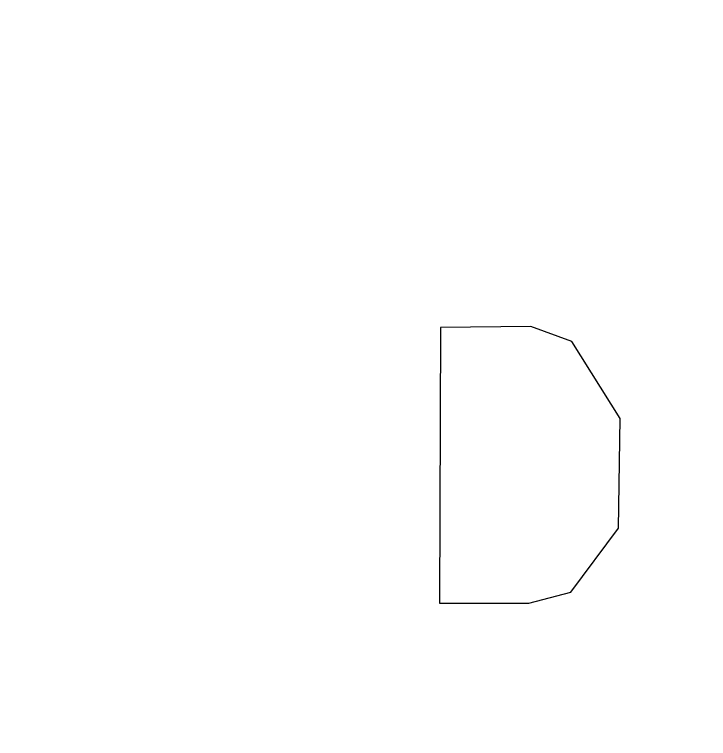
# Model space of a CAD drawing. Extents: x 0 to 595, y -1 to 841.
# Drawn here: x 398.49 to 409.07, y 166.05 to 177.1 of the extents above; entities that cross this region are included whole.
import ezdxf

# ---------------------------------------------------------------- set-up
doc = ezdxf.new("R2010")
doc.units = 0
doc.header["$MEASUREMENT"] = 0
doc.header["$XCLIPFRAME"] = 2
doc.linetypes.add('atContinuous2', pattern=[0])
doc.layers.add('at_Entity', color=7, linetype='Continuous')
doc.layers.add('at_Solid', color=7, linetype='Continuous')
picture_1 = doc.add_image_def('image1.jpg', size_in_pixel=(1446, 2048))

msp = doc.modelspace()

# ---------------------------------------------------------------- linework, layer by layer
at = {"layer": 'at_Entity', "color": 7, "linetype": 'atContinuous2'}
msp.add_circle((391.384, 172.548), 81.838, dxfattribs=at)
for centre, radius, start, end in [((392.646, 172.406), 83.031, 359.97459, 90.0226), ((392.537, 172.455), 83.144, 270.03797, 359.94077)]:
    msp.add_arc(centre, radius, start, end, dxfattribs=at)
at = {"layer": 'at_Solid', "color": 28}
for p, q in [((406.356, 172.339), (404.98, 172.324)), ((406.983, 172.11), (406.356, 172.339)), ((404.98, 172.324), (404.965, 168.117)), ((407.72, 170.936), (406.983, 172.11)), ((407.694, 169.26), (407.72, 170.936)), ((406.968, 168.287), (407.694, 169.26)), ((406.326, 168.117), (406.968, 168.287)), ((404.965, 168.117), (406.326, 168.117))]:
    msp.add_line(p, q, dxfattribs=at)

# ---------------------------------------------------------------- pictures from other files: only their frames are drawn
image = msp.add_image(picture_1, insert=(0, 0.007), size_in_units=(594.459, 841.545))
image.set_boundary_path([(0.0258, 2047.9834), (1446.026, 2047.9834), (1446.026, -0.0166), (0.0258, -0.0166), (0.0258, 2047.9834)])

doc.saveas('drawing.dxf')
